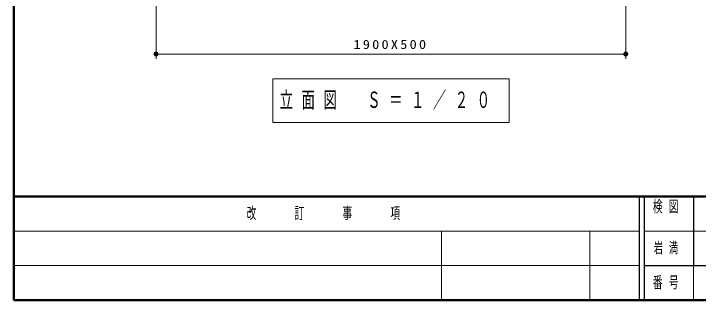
# Model space of a CAD drawing. Units: millimetres on the paper. Extents: x -365 to 0, y 0 to 257.
# Drawn here: x -365 to -226.5, y 0 to 57.9 of the extents above; entities that cross this region are included whole.
import ezdxf

# ---------------------------------------------------------------- set-up
doc = ezdxf.new("R2010")
doc.units = ezdxf.units.MM
doc.layers.add('1_20', color=7, linetype='Continuous', lineweight=25)
doc.layers.add('NAKAMURA図枠', color=7, linetype='Continuous', lineweight=13)
doc.layers.add('99', color=7, linetype='Continuous')
doc.styles.add('ＭＳ ゴシック', font='')
doc.styles.get('ＭＳ ゴシック').set_extended_font_data('MS Gothic')

# ---------------------------------------------------------------- blocks, each defined once
blk = doc.blocks.new('filled_dot')
at = {"color": 0, "linetype": 'Continuous', "lineweight": -2, "const_width": 1.25}
blk.add_lwpolyline([(-0.625, 0, 1), (0.625, 0, 1)], format="xyb", close=True, dxfattribs=at)

msp = doc.modelspace()

# ---------------------------------------------------------------- linework, layer by layer
at = {"layer": '1_20', "lineweight": 13}
for p, q in [((-336.21, 88.761), (-336.21, 48.761)), ((-241.21, 88.761), (-241.21, 48.761)), ((-241.21, 49.761), (-336.21, 49.761)), ((-312.61, 44.73), (-312.61, 35.93)), ((-264.81, 44.73), (-312.61, 44.73)), ((-264.81, 35.93), (-264.81, 44.73)), ((-312.61, 35.93), (-264.81, 35.93))]:
    msp.add_line(p, q, dxfattribs=at)
at = {"layer": 'NAKAMURA図枠', "lineweight": 50}
for p, q in [((-365, 257), (-365, 0)), ((-365, 21), (0, 21)), ((-365, 0), (0, 0))]:
    msp.add_line(p, q, dxfattribs=at)
at = {"layer": 'NAKAMURA図枠', "color": 211, "lineweight": 25}
for p, q in [((-238.5, 21), (-238.5, 0)), ((-237.5, 21), (-237.5, 0)), ((-227.5, 21), (-227.5, 7)), ((-237.5, 7), (0, 7))]:
    msp.add_line(p, q, dxfattribs=at)
at = {"layer": 'NAKAMURA図枠'}
for p, q in [((-365, 14), (-238.5, 14)), ((-278.5, 14), (-278.5, 0)), ((-248.5, 14), (-248.5, 0)), ((-237.5, 14), (-182.5, 14)), ((-365, 7), (-238.5, 7)), ((-227.5, 7), (-227.5, 0))]:
    msp.add_line(p, q, dxfattribs=at)

# ---------------------------------------------------------------- block references
at = {"layer": '1_20', "lineweight": 13, "xscale": 0.4, "yscale": 0.4}
msp.add_blockref('filled_dot', (-336.21, 49.761), dxfattribs=at)
at = {"layer": '1_20', "lineweight": 13, "xscale": 0.4, "yscale": 0.4, "rotation": 180}
msp.add_blockref('filled_dot', (-241.21, 49.761), dxfattribs=at)

# ---------------------------------------------------------------- texts
at = {"layer": '1_20', "style": 'ＭＳ ゴシック'}
for s, insert, char_height, attachment_point in [('\\T1.32;\\W1.15;1900X500', (-288.71, 50.761), 1.833, 8), ('\\T1.64;\\W0.6;立面図\u3000Ｓ＝１／２０', (-311.21, 40.33), 3.299, 4)]:
    msp.add_mtext(s, dxfattribs=dict(at, insert=insert, char_height=char_height, attachment_point=attachment_point))
at = {"layer": '99', "insert": (-232.5, 10.5), "char_height": 2.199, "attachment_point": 5, "style": 'ＭＳ ゴシック'}
msp.add_mtext('\\T1.64;\\W0.6;岩満', dxfattribs=at)
at = {"layer": 'NAKAMURA図枠', "color": 4, "char_height": 2.346, "style": 'ＭＳ ゴシック'}
for s, insert, attachment_point in [('\\T1.64;\\W0.6;検図', (-232.5, 20.167), 2), ('\\T1.64;\\W0.6;改\u3000\u3000訂\u3000\u3000事\u3000\u3000項', (-301.75, 17.5), 5), ('\\T1.64;\\W0.6;番号', (-232.5, 3.5), 5)]:
    msp.add_mtext(s, dxfattribs=dict(at, insert=insert, attachment_point=attachment_point))

doc.saveas('drawing.dxf')
